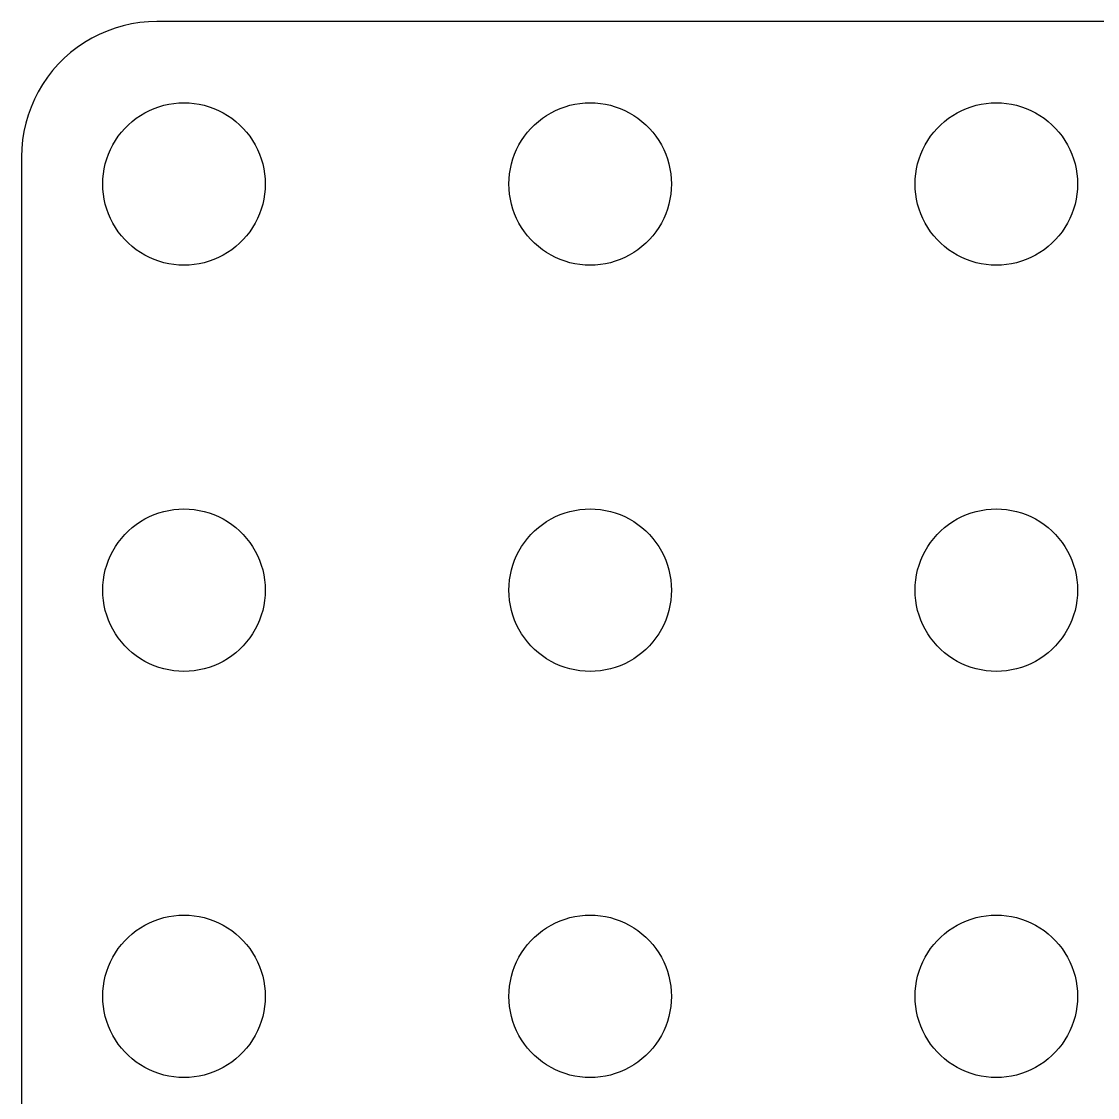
# Model space of a CAD drawing. Header units: metres. Extents: x -74 to 74, y -74 to 74.
# Drawn here: x -73.5 to -33.77, y 33.77 to 73.5 of the extents above; entities that cross this region are included whole.
import ezdxf

# ---------------------------------------------------------------- set-up
doc = ezdxf.new("R2010")
doc.units = ezdxf.units.M

msp = doc.modelspace()

# ---------------------------------------------------------------- linework, layer by layer
for p, q in [((-70.3406, 73.1489), (-70.6289, 73.0241)), ((-70.0451, 73.2553), (-70.3406, 73.1489)), ((-69.7435, 73.3429), (-70.0451, 73.2553)), ((-69.4369, 73.4114), (-69.7435, 73.3429)), ((-69.1267, 73.4606), (-69.4369, 73.4114)), ((-68.8139, 73.4901), (-69.1267, 73.4606)), ((-68.5, 73.5), (-68.8139, 73.4901)), ((68.5, 73.5), (-68.5, 73.5)), ((-71.1791, 72.7216), (-71.4389, 72.5451)), ((-70.9088, 72.8815), (-71.1791, 72.7216)), ((-70.6289, 73.0241), (-70.9088, 72.8815)), ((-71.6871, 72.3526), (-71.9227, 72.1448)), ((-71.4389, 72.5451), (-71.6871, 72.3526)), ((-72.1448, 71.9227), (-72.3526, 71.6871)), ((-71.9227, 72.1448), (-72.1448, 71.9227)), ((-72.3526, 71.6871), (-72.5451, 71.4389)), ((-72.7216, 71.1791), (-72.8815, 70.9088)), ((-72.5451, 71.4389), (-72.7216, 71.1791)), ((-72.8815, 70.9088), (-73.0241, 70.6289)), ((-73.1489, 70.3406), (-73.2553, 70.0451)), ((-73.0241, 70.6289), (-73.1489, 70.3406)), ((-68.6044, 70.2893), (-68.427, 70.3532)), ((-68.427, 70.3532), (-68.2461, 70.4057)), ((-68.2461, 70.4057), (-68.0621, 70.4469)), ((-68.0621, 70.4469), (-67.876, 70.4763)), ((-67.876, 70.4763), (-67.6884, 70.4941)), ((-67.6884, 70.4941), (-67.5, 70.5)), ((-67.5, 70.5), (-67.3116, 70.4941)), ((-67.3116, 70.4941), (-67.124, 70.4763)), ((-67.124, 70.4763), (-66.9379, 70.4469)), ((-66.9379, 70.4469), (-66.7539, 70.4057)), ((-66.7539, 70.4057), (-66.573, 70.3532)), ((-66.573, 70.3532), (-66.3956, 70.2893)), ((-53.6044, 70.2893), (-53.427, 70.3532)), ((-53.427, 70.3532), (-53.2461, 70.4057)), ((-53.2461, 70.4057), (-53.0621, 70.4469)), ((-53.0621, 70.4469), (-52.876, 70.4763)), ((-52.876, 70.4763), (-52.6884, 70.4941)), ((-52.6884, 70.4941), (-52.5, 70.5)), ((-52.5, 70.5), (-52.3116, 70.4941)), ((-52.3116, 70.4941), (-52.124, 70.4763)), ((-52.124, 70.4763), (-51.9379, 70.4469)), ((-51.9379, 70.4469), (-51.7539, 70.4057)), ((-51.7539, 70.4057), (-51.5729, 70.3532)), ((-51.5729, 70.3532), (-51.3956, 70.2893)), ((-38.6044, 70.2893), (-38.427, 70.3532)), ((-38.427, 70.3532), (-38.2461, 70.4057)), ((-38.2461, 70.4057), (-38.0621, 70.4469)), ((-38.0621, 70.4469), (-37.876, 70.4763)), ((-37.876, 70.4763), (-37.6884, 70.4941)), ((-37.6884, 70.4941), (-37.5, 70.5)), ((-37.5, 70.5), (-37.3116, 70.4941)), ((-37.3116, 70.4941), (-37.124, 70.4763)), ((-37.124, 70.4763), (-36.9379, 70.4469)), ((-36.9379, 70.4469), (-36.7539, 70.4057)), ((-36.7539, 70.4057), (-36.5729, 70.3532)), ((-36.5729, 70.3532), (-36.3956, 70.2893)), ((-73.2553, 70.0451), (-73.3429, 69.7435)), ((-69.2634, 69.927), (-69.1075, 70.033)), ((-69.1075, 70.033), (-68.9453, 70.1289)), ((-68.9453, 70.1289), (-68.7773, 70.2145)), ((-68.7773, 70.2145), (-68.6044, 70.2893)), ((-66.3956, 70.2893), (-66.2227, 70.2145)), ((-66.2227, 70.2145), (-66.0547, 70.1289)), ((-66.0547, 70.1289), (-65.8925, 70.033)), ((-65.8925, 70.033), (-65.7366, 69.927)), ((-54.2634, 69.927), (-54.1075, 70.033)), ((-54.1075, 70.033), (-53.9453, 70.1289)), ((-53.9453, 70.1289), (-53.7773, 70.2145)), ((-53.7773, 70.2145), (-53.6044, 70.2893)), ((-51.3956, 70.2893), (-51.2227, 70.2145)), ((-51.2227, 70.2145), (-51.0547, 70.1289)), ((-51.0547, 70.1289), (-50.8925, 70.033)), ((-50.8925, 70.033), (-50.7366, 69.927)), ((-39.2634, 69.927), (-39.1075, 70.033)), ((-39.1075, 70.033), (-38.9453, 70.1289)), ((-38.9453, 70.1289), (-38.7773, 70.2145)), ((-38.7773, 70.2145), (-38.6044, 70.2893)), ((-36.3956, 70.2893), (-36.2227, 70.2145)), ((-36.2227, 70.2145), (-36.0547, 70.1289)), ((-36.0547, 70.1289), (-35.8925, 70.033)), ((-35.8925, 70.033), (-35.7366, 69.927)), ((-73.3429, 69.7435), (-73.4114, 69.4369)), ((-69.8115, 69.4123), (-69.6869, 69.5536)), ((-69.6869, 69.5536), (-69.5536, 69.6869)), ((-69.5536, 69.6869), (-69.4123, 69.8115)), ((-69.4123, 69.8115), (-69.2634, 69.927)), ((-65.7366, 69.927), (-65.5877, 69.8115)), ((-65.5877, 69.8115), (-65.4464, 69.6869)), ((-65.4464, 69.6869), (-65.3131, 69.5536)), ((-65.3131, 69.5536), (-65.1885, 69.4123)), ((-54.8115, 69.4123), (-54.6869, 69.5536)), ((-54.6869, 69.5536), (-54.5536, 69.6869)), ((-54.5536, 69.6869), (-54.4123, 69.8115)), ((-54.4123, 69.8115), (-54.2634, 69.927)), ((-50.7366, 69.927), (-50.5877, 69.8115)), ((-50.5877, 69.8115), (-50.4464, 69.6869)), ((-50.4464, 69.6869), (-50.3131, 69.5536)), ((-50.3131, 69.5536), (-50.1885, 69.4123)), ((-39.8115, 69.4123), (-39.6869, 69.5536)), ((-39.6869, 69.5536), (-39.5536, 69.6869)), ((-39.5536, 69.6869), (-39.4123, 69.8115)), ((-39.4123, 69.8115), (-39.2634, 69.927)), ((-35.7366, 69.927), (-35.5877, 69.8115)), ((-35.5877, 69.8115), (-35.4464, 69.6869)), ((-35.4464, 69.6869), (-35.3131, 69.5536)), ((-35.3131, 69.5536), (-35.1885, 69.4123)), ((-73.4114, 69.4369), (-73.4606, 69.1267)), ((-70.033, 69.1075), (-69.927, 69.2634)), ((-69.927, 69.2634), (-69.8115, 69.4123)), ((-65.1885, 69.4123), (-65.073, 69.2634)), ((-65.073, 69.2634), (-64.967, 69.1075)), ((-55.033, 69.1075), (-54.927, 69.2634)), ((-54.927, 69.2634), (-54.8115, 69.4123)), ((-50.1885, 69.4123), (-50.0729, 69.2634)), ((-50.0729, 69.2634), (-49.967, 69.1075)), ((-40.033, 69.1075), (-39.927, 69.2634)), ((-39.927, 69.2634), (-39.8115, 69.4123)), ((-35.1885, 69.4123), (-35.0729, 69.2634)), ((-35.0729, 69.2634), (-34.967, 69.1075)), ((-73.4901, 68.8139), (-73.5, 68.5)), ((-73.4606, 69.1267), (-73.4901, 68.8139)), ((-70.2893, 68.6044), (-70.2145, 68.7773)), ((-70.2145, 68.7773), (-70.1289, 68.9453)), ((-70.1289, 68.9453), (-70.033, 69.1075)), ((-64.967, 69.1075), (-64.8711, 68.9453)), ((-64.8711, 68.9453), (-64.7855, 68.7773)), ((-64.7855, 68.7773), (-64.7107, 68.6044)), ((-55.2893, 68.6044), (-55.2145, 68.7773)), ((-55.2145, 68.7773), (-55.1289, 68.9453)), ((-55.1289, 68.9453), (-55.033, 69.1075)), ((-49.967, 69.1075), (-49.8711, 68.9453)), ((-49.8711, 68.9453), (-49.7855, 68.7773)), ((-49.7855, 68.7773), (-49.7107, 68.6044)), ((-40.2893, 68.6044), (-40.2145, 68.7773)), ((-40.2145, 68.7773), (-40.1289, 68.9453)), ((-40.1289, 68.9453), (-40.033, 69.1075)), ((-34.967, 69.1075), (-34.8711, 68.9453)), ((-34.8711, 68.9453), (-34.7855, 68.7773)), ((-34.7855, 68.7773), (-34.7107, 68.6044)), ((-73.5, 68.5), (-73.5, -68.5)), ((-70.4057, 68.2461), (-70.3532, 68.427)), ((-70.3532, 68.427), (-70.2893, 68.6044)), ((-64.7107, 68.6044), (-64.6468, 68.427)), ((-64.6468, 68.427), (-64.5943, 68.2461)), ((-55.4057, 68.2461), (-55.3532, 68.427)), ((-55.3532, 68.427), (-55.2893, 68.6044)), ((-49.7107, 68.6044), (-49.6468, 68.427)), ((-49.6468, 68.427), (-49.5942, 68.2461)), ((-40.4057, 68.2461), (-40.3532, 68.427)), ((-40.3532, 68.427), (-40.2893, 68.6044)), ((-34.7107, 68.6044), (-34.6468, 68.427)), ((-34.6468, 68.427), (-34.5942, 68.2461)), ((-70.4763, 67.876), (-70.4469, 68.0621)), ((-70.4469, 68.0621), (-70.4057, 68.2461)), ((-64.5943, 68.2461), (-64.5531, 68.0621)), ((-64.5531, 68.0621), (-64.5237, 67.876)), ((-55.4763, 67.876), (-55.4469, 68.0621)), ((-55.4469, 68.0621), (-55.4057, 68.2461)), ((-49.5942, 68.2461), (-49.5531, 68.0621)), ((-49.5531, 68.0621), (-49.5237, 67.876)), ((-40.4763, 67.876), (-40.4469, 68.0621)), ((-40.4469, 68.0621), (-40.4057, 68.2461)), ((-34.5942, 68.2461), (-34.5531, 68.0621)), ((-34.5531, 68.0621), (-34.5237, 67.876)), ((-70.5, 67.5), (-70.4941, 67.6884)), ((-70.4941, 67.6884), (-70.4763, 67.876)), ((-64.5237, 67.876), (-64.5059, 67.6884)), ((-64.5059, 67.6884), (-64.5, 67.5)), ((-55.5, 67.5), (-55.4941, 67.6884)), ((-55.4941, 67.6884), (-55.4763, 67.876)), ((-49.5237, 67.876), (-49.5059, 67.6884)), ((-49.5059, 67.6884), (-49.5, 67.5)), ((-40.5, 67.5), (-40.4941, 67.6884)), ((-40.4941, 67.6884), (-40.4763, 67.876)), ((-34.5237, 67.876), (-34.5059, 67.6884)), ((-34.5059, 67.6884), (-34.5, 67.5)), ((-70.4941, 67.3116), (-70.5, 67.5)), ((-70.4763, 67.124), (-70.4941, 67.3116)), ((-64.5059, 67.3116), (-64.5237, 67.124)), ((-64.5, 67.5), (-64.5059, 67.3116)), ((-55.4941, 67.3116), (-55.5, 67.5)), ((-55.4763, 67.124), (-55.4941, 67.3116)), ((-49.5059, 67.3116), (-49.5237, 67.124)), ((-49.5, 67.5), (-49.5059, 67.3116)), ((-40.4941, 67.3116), (-40.5, 67.5)), ((-40.4763, 67.124), (-40.4941, 67.3116)), ((-34.5059, 67.3116), (-34.5237, 67.124)), ((-34.5, 67.5), (-34.5059, 67.3116)), ((-70.4469, 66.9379), (-70.4763, 67.124)), ((-70.4057, 66.7539), (-70.4469, 66.9379)), ((-64.5531, 66.9379), (-64.5943, 66.7539)), ((-64.5237, 67.124), (-64.5531, 66.9379)), ((-55.4469, 66.9379), (-55.4763, 67.124)), ((-55.4057, 66.7539), (-55.4469, 66.9379)), ((-49.5531, 66.9379), (-49.5942, 66.7539)), ((-49.5237, 67.124), (-49.5531, 66.9379)), ((-40.4469, 66.9379), (-40.4763, 67.124)), ((-40.4057, 66.7539), (-40.4469, 66.9379)), ((-34.5531, 66.9379), (-34.5942, 66.7539)), ((-34.5237, 67.124), (-34.5531, 66.9379)), ((-70.3532, 66.573), (-70.4057, 66.7539)), ((-70.2893, 66.3956), (-70.3532, 66.573)), ((-70.2145, 66.2227), (-70.2893, 66.3956)), ((-64.7107, 66.3956), (-64.7855, 66.2227)), ((-64.6468, 66.573), (-64.7107, 66.3956)), ((-64.5943, 66.7539), (-64.6468, 66.573)), ((-55.3532, 66.573), (-55.4057, 66.7539)), ((-55.2893, 66.3956), (-55.3532, 66.573)), ((-55.2145, 66.2227), (-55.2893, 66.3956)), ((-49.7107, 66.3956), (-49.7855, 66.2227)), ((-49.6468, 66.573), (-49.7107, 66.3956)), ((-49.5942, 66.7539), (-49.6468, 66.573)), ((-40.3532, 66.573), (-40.4057, 66.7539)), ((-40.2893, 66.3956), (-40.3532, 66.573)), ((-40.2145, 66.2227), (-40.2893, 66.3956)), ((-34.7107, 66.3956), (-34.7855, 66.2227)), ((-34.6468, 66.573), (-34.7107, 66.3956)), ((-34.5942, 66.7539), (-34.6468, 66.573)), ((-70.1289, 66.0547), (-70.2145, 66.2227)), ((-70.033, 65.8925), (-70.1289, 66.0547)), ((-64.8711, 66.0547), (-64.967, 65.8925)), ((-64.7855, 66.2227), (-64.8711, 66.0547)), ((-55.1289, 66.0547), (-55.2145, 66.2227)), ((-55.033, 65.8925), (-55.1289, 66.0547)), ((-49.8711, 66.0547), (-49.967, 65.8925)), ((-49.7855, 66.2227), (-49.8711, 66.0547)), ((-40.1289, 66.0547), (-40.2145, 66.2227)), ((-40.033, 65.8925), (-40.1289, 66.0547)), ((-34.8711, 66.0547), (-34.967, 65.8925)), ((-34.7855, 66.2227), (-34.8711, 66.0547)), ((-69.927, 65.7366), (-70.033, 65.8925)), ((-69.8115, 65.5877), (-69.927, 65.7366)), ((-69.6869, 65.4464), (-69.8115, 65.5877)), ((-65.1885, 65.5877), (-65.3131, 65.4464)), ((-65.073, 65.7366), (-65.1885, 65.5877)), ((-64.967, 65.8925), (-65.073, 65.7366)), ((-54.927, 65.7366), (-55.033, 65.8925)), ((-54.8115, 65.5877), (-54.927, 65.7366)), ((-54.6869, 65.4464), (-54.8115, 65.5877)), ((-50.1885, 65.5877), (-50.3131, 65.4464)), ((-50.0729, 65.7366), (-50.1885, 65.5877)), ((-49.967, 65.8925), (-50.0729, 65.7366)), ((-39.927, 65.7366), (-40.033, 65.8925)), ((-39.8115, 65.5877), (-39.927, 65.7366)), ((-39.6869, 65.4464), (-39.8115, 65.5877)), ((-35.1885, 65.5877), (-35.3131, 65.4464)), ((-35.0729, 65.7366), (-35.1885, 65.5877)), ((-34.967, 65.8925), (-35.0729, 65.7366)), ((-69.5536, 65.3131), (-69.6869, 65.4464)), ((-69.4123, 65.1885), (-69.5536, 65.3131)), ((-69.2634, 65.073), (-69.4123, 65.1885)), ((-65.5877, 65.1885), (-65.7366, 65.073)), ((-65.4464, 65.3131), (-65.5877, 65.1885)), ((-65.3131, 65.4464), (-65.4464, 65.3131)), ((-54.5536, 65.3131), (-54.6869, 65.4464)), ((-54.4123, 65.1885), (-54.5536, 65.3131)), ((-54.2634, 65.073), (-54.4123, 65.1885)), ((-50.5877, 65.1885), (-50.7366, 65.073)), ((-50.4464, 65.3131), (-50.5877, 65.1885)), ((-50.3131, 65.4464), (-50.4464, 65.3131)), ((-39.5536, 65.3131), (-39.6869, 65.4464)), ((-39.4123, 65.1885), (-39.5536, 65.3131)), ((-39.2634, 65.073), (-39.4123, 65.1885)), ((-35.5877, 65.1885), (-35.7366, 65.073)), ((-35.4464, 65.3131), (-35.5877, 65.1885)), ((-35.3131, 65.4464), (-35.4464, 65.3131)), ((-69.1075, 64.967), (-69.2634, 65.073)), ((-68.9453, 64.8711), (-69.1075, 64.967)), ((-68.7773, 64.7855), (-68.9453, 64.8711)), ((-68.6044, 64.7107), (-68.7773, 64.7855)), ((-66.2227, 64.7855), (-66.3956, 64.7107)), ((-66.0547, 64.8711), (-66.2227, 64.7855)), ((-65.8925, 64.967), (-66.0547, 64.8711)), ((-65.7366, 65.073), (-65.8925, 64.967)), ((-54.1075, 64.967), (-54.2634, 65.073)), ((-53.9453, 64.8711), (-54.1075, 64.967)), ((-53.7773, 64.7855), (-53.9453, 64.8711)), ((-53.6044, 64.7107), (-53.7773, 64.7855)), ((-51.2227, 64.7855), (-51.3956, 64.7107)), ((-51.0547, 64.8711), (-51.2227, 64.7855)), ((-50.8925, 64.967), (-51.0547, 64.8711)), ((-50.7366, 65.073), (-50.8925, 64.967)), ((-39.1075, 64.967), (-39.2634, 65.073)), ((-38.9453, 64.8711), (-39.1075, 64.967)), ((-38.7773, 64.7855), (-38.9453, 64.8711)), ((-38.6044, 64.7107), (-38.7773, 64.7855)), ((-36.2227, 64.7855), (-36.3956, 64.7107)), ((-36.0547, 64.8711), (-36.2227, 64.7855)), ((-35.8925, 64.967), (-36.0547, 64.8711)), ((-35.7366, 65.073), (-35.8925, 64.967)), ((-68.427, 64.6468), (-68.6044, 64.7107)), ((-68.2461, 64.5943), (-68.427, 64.6468)), ((-68.0621, 64.5531), (-68.2461, 64.5943)), ((-67.876, 64.5237), (-68.0621, 64.5531)), ((-67.6884, 64.5059), (-67.876, 64.5237)), ((-67.5, 64.5), (-67.6884, 64.5059)), ((-67.3116, 64.5059), (-67.5, 64.5)), ((-67.124, 64.5237), (-67.3116, 64.5059)), ((-66.9379, 64.5531), (-67.124, 64.5237)), ((-66.7539, 64.5943), (-66.9379, 64.5531)), ((-66.573, 64.6468), (-66.7539, 64.5943)), ((-66.3956, 64.7107), (-66.573, 64.6468)), ((-53.427, 64.6468), (-53.6044, 64.7107)), ((-53.2461, 64.5943), (-53.427, 64.6468)), ((-53.0621, 64.5531), (-53.2461, 64.5943)), ((-52.876, 64.5237), (-53.0621, 64.5531)), ((-52.6884, 64.5059), (-52.876, 64.5237)), ((-52.5, 64.5), (-52.6884, 64.5059)), ((-52.3116, 64.5059), (-52.5, 64.5)), ((-52.124, 64.5237), (-52.3116, 64.5059)), ((-51.9379, 64.5531), (-52.124, 64.5237)), ((-51.7539, 64.5943), (-51.9379, 64.5531)), ((-51.5729, 64.6468), (-51.7539, 64.5943)), ((-51.3956, 64.7107), (-51.5729, 64.6468)), ((-38.427, 64.6468), (-38.6044, 64.7107)), ((-38.2461, 64.5943), (-38.427, 64.6468)), ((-38.0621, 64.5531), (-38.2461, 64.5943)), ((-37.876, 64.5237), (-38.0621, 64.5531)), ((-37.6884, 64.5059), (-37.876, 64.5237)), ((-37.5, 64.5), (-37.6884, 64.5059)), ((-37.3116, 64.5059), (-37.5, 64.5)), ((-37.124, 64.5237), (-37.3116, 64.5059)), ((-36.9379, 64.5531), (-37.124, 64.5237)), ((-36.7539, 64.5943), (-36.9379, 64.5531)), ((-36.5729, 64.6468), (-36.7539, 64.5943)), ((-36.3956, 64.7107), (-36.5729, 64.6468)), ((-68.7773, 55.2145), (-68.6044, 55.2893)), ((-68.6044, 55.2893), (-68.427, 55.3532)), ((-68.427, 55.3532), (-68.2461, 55.4057)), ((-68.2461, 55.4057), (-68.0621, 55.4469)), ((-68.0621, 55.4469), (-67.876, 55.4763)), ((-67.876, 55.4763), (-67.6884, 55.4941)), ((-67.6884, 55.4941), (-67.5, 55.5)), ((-67.5, 55.5), (-67.3116, 55.4941)), ((-67.3116, 55.4941), (-67.124, 55.4763)), ((-67.124, 55.4763), (-66.9379, 55.4469)), ((-66.9379, 55.4469), (-66.7539, 55.4057)), ((-66.7539, 55.4057), (-66.573, 55.3532)), ((-66.573, 55.3532), (-66.3956, 55.2893)), ((-66.3956, 55.2893), (-66.2227, 55.2145)), ((-53.7773, 55.2145), (-53.6044, 55.2893)), ((-53.6044, 55.2893), (-53.427, 55.3532)), ((-53.427, 55.3532), (-53.2461, 55.4057)), ((-53.2461, 55.4057), (-53.0621, 55.4469)), ((-53.0621, 55.4469), (-52.876, 55.4763)), ((-52.876, 55.4763), (-52.6884, 55.4941)), ((-52.6884, 55.4941), (-52.5, 55.5)), ((-52.5, 55.5), (-52.3116, 55.4941)), ((-52.3116, 55.4941), (-52.124, 55.4763)), ((-52.124, 55.4763), (-51.9379, 55.4469)), ((-51.9379, 55.4469), (-51.7539, 55.4057)), ((-51.7539, 55.4057), (-51.5729, 55.3532)), ((-51.5729, 55.3532), (-51.3956, 55.2893)), ((-51.3956, 55.2893), (-51.2227, 55.2145)), ((-38.7773, 55.2145), (-38.6044, 55.2893)), ((-38.6044, 55.2893), (-38.427, 55.3532)), ((-38.427, 55.3532), (-38.2461, 55.4057)), ((-38.2461, 55.4057), (-38.0621, 55.4469)), ((-38.0621, 55.4469), (-37.876, 55.4763)), ((-37.876, 55.4763), (-37.6884, 55.4941)), ((-37.6884, 55.4941), (-37.5, 55.5)), ((-37.5, 55.5), (-37.3116, 55.4941)), ((-37.3116, 55.4941), (-37.124, 55.4763)), ((-37.124, 55.4763), (-36.9379, 55.4469)), ((-36.9379, 55.4469), (-36.7539, 55.4057)), ((-36.7539, 55.4057), (-36.5729, 55.3532)), ((-36.5729, 55.3532), (-36.3956, 55.2893)), ((-36.3956, 55.2893), (-36.2227, 55.2145)), ((-69.4123, 54.8115), (-69.2634, 54.927)), ((-69.2634, 54.927), (-69.1075, 55.033)), ((-69.1075, 55.033), (-68.9453, 55.1289)), ((-68.9453, 55.1289), (-68.7773, 55.2145)), ((-66.2227, 55.2145), (-66.0547, 55.1289)), ((-66.0547, 55.1289), (-65.8925, 55.033)), ((-65.8925, 55.033), (-65.7366, 54.927)), ((-65.7366, 54.927), (-65.5877, 54.8115)), ((-54.4123, 54.8115), (-54.2634, 54.927)), ((-54.2634, 54.927), (-54.1075, 55.033)), ((-54.1075, 55.033), (-53.9453, 55.1289)), ((-53.9453, 55.1289), (-53.7773, 55.2145)), ((-51.2227, 55.2145), (-51.0547, 55.1289)), ((-51.0547, 55.1289), (-50.8925, 55.033)), ((-50.8925, 55.033), (-50.7366, 54.927)), ((-50.7366, 54.927), (-50.5877, 54.8115)), ((-39.4123, 54.8115), (-39.2634, 54.927)), ((-39.2634, 54.927), (-39.1075, 55.033)), ((-39.1075, 55.033), (-38.9453, 55.1289)), ((-38.9453, 55.1289), (-38.7773, 55.2145)), ((-36.2227, 55.2145), (-36.0547, 55.1289)), ((-36.0547, 55.1289), (-35.8925, 55.033)), ((-35.8925, 55.033), (-35.7366, 54.927)), ((-35.7366, 54.927), (-35.5877, 54.8115)), ((-69.8115, 54.4123), (-69.6869, 54.5536)), ((-69.6869, 54.5536), (-69.5536, 54.6869)), ((-69.5536, 54.6869), (-69.4123, 54.8115)), ((-65.5877, 54.8115), (-65.4464, 54.6869)), ((-65.4464, 54.6869), (-65.3131, 54.5536)), ((-65.3131, 54.5536), (-65.1885, 54.4123)), ((-54.8115, 54.4123), (-54.6869, 54.5536)), ((-54.6869, 54.5536), (-54.5536, 54.6869)), ((-54.5536, 54.6869), (-54.4123, 54.8115)), ((-50.5877, 54.8115), (-50.4464, 54.6869)), ((-50.4464, 54.6869), (-50.3131, 54.5536)), ((-50.3131, 54.5536), (-50.1885, 54.4123)), ((-39.8115, 54.4123), (-39.6869, 54.5536)), ((-39.6869, 54.5536), (-39.5536, 54.6869)), ((-39.5536, 54.6869), (-39.4123, 54.8115)), ((-35.5877, 54.8115), (-35.4464, 54.6869)), ((-35.4464, 54.6869), (-35.3131, 54.5536)), ((-35.3131, 54.5536), (-35.1885, 54.4123)), ((-70.1289, 53.9453), (-70.033, 54.1075)), ((-70.033, 54.1075), (-69.927, 54.2634)), ((-69.927, 54.2634), (-69.8115, 54.4123)), ((-65.1885, 54.4123), (-65.073, 54.2634)), ((-65.073, 54.2634), (-64.967, 54.1075)), ((-64.967, 54.1075), (-64.8711, 53.9453)), ((-55.1289, 53.9453), (-55.033, 54.1075)), ((-55.033, 54.1075), (-54.927, 54.2634)), ((-54.927, 54.2634), (-54.8115, 54.4123)), ((-50.1885, 54.4123), (-50.0729, 54.2634)), ((-50.0729, 54.2634), (-49.967, 54.1075)), ((-49.967, 54.1075), (-49.8711, 53.9453)), ((-40.1289, 53.9453), (-40.033, 54.1075)), ((-40.033, 54.1075), (-39.927, 54.2634)), ((-39.927, 54.2634), (-39.8115, 54.4123)), ((-35.1885, 54.4123), (-35.0729, 54.2634)), ((-35.0729, 54.2634), (-34.967, 54.1075)), ((-34.967, 54.1075), (-34.8711, 53.9453)), ((-70.2893, 53.6044), (-70.2145, 53.7773)), ((-70.2145, 53.7773), (-70.1289, 53.9453)), ((-64.8711, 53.9453), (-64.7855, 53.7773)), ((-64.7855, 53.7773), (-64.7107, 53.6044)), ((-55.2893, 53.6044), (-55.2145, 53.7773)), ((-55.2145, 53.7773), (-55.1289, 53.9453)), ((-49.8711, 53.9453), (-49.7855, 53.7773)), ((-49.7855, 53.7773), (-49.7107, 53.6044)), ((-40.2893, 53.6044), (-40.2145, 53.7773)), ((-40.2145, 53.7773), (-40.1289, 53.9453)), ((-34.8711, 53.9453), (-34.7855, 53.7773)), ((-34.7855, 53.7773), (-34.7107, 53.6044)), ((-70.4469, 53.0621), (-70.4057, 53.2461)), ((-70.4057, 53.2461), (-70.3532, 53.427)), ((-70.3532, 53.427), (-70.2893, 53.6044)), ((-64.7107, 53.6044), (-64.6468, 53.427)), ((-64.6468, 53.427), (-64.5943, 53.2461)), ((-64.5943, 53.2461), (-64.5531, 53.0621)), ((-55.4469, 53.0621), (-55.4057, 53.2461)), ((-55.4057, 53.2461), (-55.3532, 53.427)), ((-55.3532, 53.427), (-55.2893, 53.6044)), ((-49.7107, 53.6044), (-49.6468, 53.427)), ((-49.6468, 53.427), (-49.5942, 53.2461)), ((-49.5942, 53.2461), (-49.5531, 53.0621)), ((-40.4469, 53.0621), (-40.4057, 53.2461)), ((-40.4057, 53.2461), (-40.3532, 53.427)), ((-40.3532, 53.427), (-40.2893, 53.6044)), ((-34.7107, 53.6044), (-34.6468, 53.427)), ((-34.6468, 53.427), (-34.5942, 53.2461)), ((-34.5942, 53.2461), (-34.5531, 53.0621)), ((-70.4941, 52.6884), (-70.4763, 52.876)), ((-70.4763, 52.876), (-70.4469, 53.0621)), ((-64.5531, 53.0621), (-64.5237, 52.876)), ((-64.5237, 52.876), (-64.5059, 52.6884)), ((-55.4941, 52.6884), (-55.4763, 52.876)), ((-55.4763, 52.876), (-55.4469, 53.0621)), ((-49.5531, 53.0621), (-49.5237, 52.876)), ((-49.5237, 52.876), (-49.5059, 52.6884)), ((-40.4941, 52.6884), (-40.4763, 52.876)), ((-40.4763, 52.876), (-40.4469, 53.0621)), ((-34.5531, 53.0621), (-34.5237, 52.876)), ((-34.5237, 52.876), (-34.5059, 52.6884)), ((-70.5, 52.5), (-70.4941, 52.6884)), ((-70.4941, 52.3116), (-70.5, 52.5)), ((-64.5059, 52.6884), (-64.5, 52.5)), ((-64.5, 52.5), (-64.5059, 52.3116)), ((-55.5, 52.5), (-55.4941, 52.6884)), ((-55.4941, 52.3116), (-55.5, 52.5)), ((-49.5059, 52.6884), (-49.5, 52.5)), ((-49.5, 52.5), (-49.5059, 52.3116)), ((-40.5, 52.5), (-40.4941, 52.6884)), ((-40.4941, 52.3116), (-40.5, 52.5)), ((-34.5059, 52.6884), (-34.5, 52.5)), ((-34.5, 52.5), (-34.5059, 52.3116)), ((-70.4763, 52.124), (-70.4941, 52.3116)), ((-70.4469, 51.9379), (-70.4763, 52.124)), ((-64.5237, 52.124), (-64.5531, 51.9379)), ((-64.5059, 52.3116), (-64.5237, 52.124)), ((-55.4763, 52.124), (-55.4941, 52.3116)), ((-55.4469, 51.9379), (-55.4763, 52.124)), ((-49.5237, 52.124), (-49.5531, 51.9379)), ((-49.5059, 52.3116), (-49.5237, 52.124)), ((-40.4763, 52.124), (-40.4941, 52.3116)), ((-40.4469, 51.9379), (-40.4763, 52.124)), ((-34.5237, 52.124), (-34.5531, 51.9379)), ((-34.5059, 52.3116), (-34.5237, 52.124)), ((-70.4057, 51.7539), (-70.4469, 51.9379)), ((-70.3532, 51.5729), (-70.4057, 51.7539)), ((-64.5943, 51.7539), (-64.6468, 51.5729)), ((-64.5531, 51.9379), (-64.5943, 51.7539)), ((-55.4057, 51.7539), (-55.4469, 51.9379)), ((-55.3532, 51.5729), (-55.4057, 51.7539)), ((-49.5942, 51.7539), (-49.6468, 51.5729)), ((-49.5531, 51.9379), (-49.5942, 51.7539)), ((-40.4057, 51.7539), (-40.4469, 51.9379)), ((-40.3532, 51.5729), (-40.4057, 51.7539)), ((-34.5942, 51.7539), (-34.6468, 51.5729)), ((-34.5531, 51.9379), (-34.5942, 51.7539)), ((-70.2893, 51.3956), (-70.3532, 51.5729)), ((-70.2145, 51.2227), (-70.2893, 51.3956)), ((-64.7107, 51.3956), (-64.7855, 51.2227)), ((-64.6468, 51.5729), (-64.7107, 51.3956)), ((-55.2893, 51.3956), (-55.3532, 51.5729)), ((-55.2145, 51.2227), (-55.2893, 51.3956)), ((-49.7107, 51.3956), (-49.7855, 51.2227)), ((-49.6468, 51.5729), (-49.7107, 51.3956)), ((-40.2893, 51.3956), (-40.3532, 51.5729)), ((-40.2145, 51.2227), (-40.2893, 51.3956)), ((-34.7107, 51.3956), (-34.7855, 51.2227)), ((-34.6468, 51.5729), (-34.7107, 51.3956)), ((-70.1289, 51.0547), (-70.2145, 51.2227)), ((-70.033, 50.8925), (-70.1289, 51.0547)), ((-69.927, 50.7366), (-70.033, 50.8925)), ((-64.967, 50.8925), (-65.073, 50.7366)), ((-64.8711, 51.0547), (-64.967, 50.8925)), ((-64.7855, 51.2227), (-64.8711, 51.0547)), ((-55.1289, 51.0547), (-55.2145, 51.2227)), ((-55.033, 50.8925), (-55.1289, 51.0547)), ((-54.927, 50.7366), (-55.033, 50.8925)), ((-49.967, 50.8925), (-50.0729, 50.7366)), ((-49.8711, 51.0547), (-49.967, 50.8925)), ((-49.7855, 51.2227), (-49.8711, 51.0547)), ((-40.1289, 51.0547), (-40.2145, 51.2227)), ((-40.033, 50.8925), (-40.1289, 51.0547)), ((-39.927, 50.7366), (-40.033, 50.8925)), ((-34.967, 50.8925), (-35.0729, 50.7366)), ((-34.8711, 51.0547), (-34.967, 50.8925)), ((-34.7855, 51.2227), (-34.8711, 51.0547)), ((-69.8115, 50.5877), (-69.927, 50.7366)), ((-69.6869, 50.4464), (-69.8115, 50.5877)), ((-65.1885, 50.5877), (-65.3131, 50.4464)), ((-65.073, 50.7366), (-65.1885, 50.5877)), ((-54.8115, 50.5877), (-54.927, 50.7366)), ((-54.6869, 50.4464), (-54.8115, 50.5877)), ((-50.1885, 50.5877), (-50.3131, 50.4464)), ((-50.0729, 50.7366), (-50.1885, 50.5877)), ((-39.8115, 50.5877), (-39.927, 50.7366)), ((-39.6869, 50.4464), (-39.8115, 50.5877)), ((-35.1885, 50.5877), (-35.3131, 50.4464)), ((-35.0729, 50.7366), (-35.1885, 50.5877)), ((-69.5536, 50.3131), (-69.6869, 50.4464)), ((-69.4123, 50.1885), (-69.5536, 50.3131)), ((-69.2634, 50.0729), (-69.4123, 50.1885)), ((-69.1075, 49.967), (-69.2634, 50.0729)), ((-65.7366, 50.0729), (-65.8925, 49.967)), ((-65.5877, 50.1885), (-65.7366, 50.0729)), ((-65.4464, 50.3131), (-65.5877, 50.1885)), ((-65.3131, 50.4464), (-65.4464, 50.3131)), ((-54.5536, 50.3131), (-54.6869, 50.4464)), ((-54.4123, 50.1885), (-54.5536, 50.3131)), ((-54.2634, 50.0729), (-54.4123, 50.1885)), ((-54.1075, 49.967), (-54.2634, 50.0729)), ((-50.7366, 50.0729), (-50.8925, 49.967)), ((-50.5877, 50.1885), (-50.7366, 50.0729)), ((-50.4464, 50.3131), (-50.5877, 50.1885)), ((-50.3131, 50.4464), (-50.4464, 50.3131)), ((-39.5536, 50.3131), (-39.6869, 50.4464)), ((-39.4123, 50.1885), (-39.5536, 50.3131)), ((-39.2634, 50.0729), (-39.4123, 50.1885)), ((-39.1075, 49.967), (-39.2634, 50.0729)), ((-35.7366, 50.0729), (-35.8925, 49.967)), ((-35.5877, 50.1885), (-35.7366, 50.0729)), ((-35.4464, 50.3131), (-35.5877, 50.1885)), ((-35.3131, 50.4464), (-35.4464, 50.3131)), ((-68.9453, 49.8711), (-69.1075, 49.967)), ((-68.7773, 49.7855), (-68.9453, 49.8711)), ((-68.6044, 49.7107), (-68.7773, 49.7855)), ((-68.427, 49.6468), (-68.6044, 49.7107)), ((-66.3956, 49.7107), (-66.573, 49.6468)), ((-66.2227, 49.7855), (-66.3956, 49.7107)), ((-66.0547, 49.8711), (-66.2227, 49.7855)), ((-65.8925, 49.967), (-66.0547, 49.8711)), ((-53.9453, 49.8711), (-54.1075, 49.967)), ((-53.7773, 49.7855), (-53.9453, 49.8711)), ((-53.6044, 49.7107), (-53.7773, 49.7855)), ((-53.427, 49.6468), (-53.6044, 49.7107)), ((-51.3956, 49.7107), (-51.5729, 49.6468)), ((-51.2227, 49.7855), (-51.3956, 49.7107)), ((-51.0547, 49.8711), (-51.2227, 49.7855)), ((-50.8925, 49.967), (-51.0547, 49.8711)), ((-38.9453, 49.8711), (-39.1075, 49.967)), ((-38.7773, 49.7855), (-38.9453, 49.8711)), ((-38.6044, 49.7107), (-38.7773, 49.7855)), ((-38.427, 49.6468), (-38.6044, 49.7107)), ((-36.3956, 49.7107), (-36.5729, 49.6468)), ((-36.2227, 49.7855), (-36.3956, 49.7107)), ((-36.0547, 49.8711), (-36.2227, 49.7855)), ((-35.8925, 49.967), (-36.0547, 49.8711)), ((-68.2461, 49.5942), (-68.427, 49.6468)), ((-68.0621, 49.5531), (-68.2461, 49.5942)), ((-67.876, 49.5237), (-68.0621, 49.5531)), ((-67.6884, 49.5059), (-67.876, 49.5237)), ((-67.5, 49.5), (-67.6884, 49.5059)), ((-67.3116, 49.5059), (-67.5, 49.5)), ((-67.124, 49.5237), (-67.3116, 49.5059)), ((-66.9379, 49.5531), (-67.124, 49.5237)), ((-66.7539, 49.5942), (-66.9379, 49.5531)), ((-66.573, 49.6468), (-66.7539, 49.5942)), ((-53.2461, 49.5942), (-53.427, 49.6468)), ((-53.0621, 49.5531), (-53.2461, 49.5942)), ((-52.876, 49.5237), (-53.0621, 49.5531)), ((-52.6884, 49.5059), (-52.876, 49.5237)), ((-52.5, 49.5), (-52.6884, 49.5059)), ((-52.3116, 49.5059), (-52.5, 49.5)), ((-52.124, 49.5237), (-52.3116, 49.5059)), ((-51.9379, 49.5531), (-52.124, 49.5237)), ((-51.7539, 49.5942), (-51.9379, 49.5531)), ((-51.5729, 49.6468), (-51.7539, 49.5942)), ((-38.2461, 49.5942), (-38.427, 49.6468)), ((-38.0621, 49.5531), (-38.2461, 49.5942)), ((-37.876, 49.5237), (-38.0621, 49.5531)), ((-37.6884, 49.5059), (-37.876, 49.5237)), ((-37.5, 49.5), (-37.6884, 49.5059)), ((-37.3116, 49.5059), (-37.5, 49.5)), ((-37.124, 49.5237), (-37.3116, 49.5059)), ((-36.9379, 49.5531), (-37.124, 49.5237)), ((-36.7539, 49.5942), (-36.9379, 49.5531)), ((-36.5729, 49.6468), (-36.7539, 49.5942)), ((-68.9453, 40.1289), (-68.7773, 40.2145)), ((-68.7773, 40.2145), (-68.6044, 40.2893)), ((-68.6044, 40.2893), (-68.427, 40.3532)), ((-68.427, 40.3532), (-68.2461, 40.4057)), ((-68.2461, 40.4057), (-68.0621, 40.4469)), ((-68.0621, 40.4469), (-67.876, 40.4763)), ((-67.876, 40.4763), (-67.6884, 40.4941)), ((-67.6884, 40.4941), (-67.5, 40.5)), ((-67.5, 40.5), (-67.3116, 40.4941)), ((-67.3116, 40.4941), (-67.124, 40.4763)), ((-67.124, 40.4763), (-66.9379, 40.4469)), ((-66.9379, 40.4469), (-66.7539, 40.4057)), ((-66.7539, 40.4057), (-66.573, 40.3532)), ((-66.573, 40.3532), (-66.3956, 40.2893)), ((-66.3956, 40.2893), (-66.2227, 40.2145)), ((-66.2227, 40.2145), (-66.0547, 40.1289)), ((-53.9453, 40.1289), (-53.7773, 40.2145)), ((-53.7773, 40.2145), (-53.6044, 40.2893)), ((-53.6044, 40.2893), (-53.427, 40.3532)), ((-53.427, 40.3532), (-53.2461, 40.4057)), ((-53.2461, 40.4057), (-53.0621, 40.4469)), ((-53.0621, 40.4469), (-52.876, 40.4763)), ((-52.876, 40.4763), (-52.6884, 40.4941)), ((-52.6884, 40.4941), (-52.5, 40.5)), ((-52.5, 40.5), (-52.3116, 40.4941)), ((-52.3116, 40.4941), (-52.124, 40.4763)), ((-52.124, 40.4763), (-51.9379, 40.4469)), ((-51.9379, 40.4469), (-51.7539, 40.4057)), ((-51.7539, 40.4057), (-51.5729, 40.3532)), ((-51.5729, 40.3532), (-51.3956, 40.2893)), ((-51.3956, 40.2893), (-51.2227, 40.2145)), ((-51.2227, 40.2145), (-51.0547, 40.1289)), ((-38.9453, 40.1289), (-38.7773, 40.2145)), ((-38.7773, 40.2145), (-38.6044, 40.2893)), ((-38.6044, 40.2893), (-38.427, 40.3532)), ((-38.427, 40.3532), (-38.2461, 40.4057)), ((-38.2461, 40.4057), (-38.0621, 40.4469)), ((-38.0621, 40.4469), (-37.876, 40.4763)), ((-37.876, 40.4763), (-37.6884, 40.4941)), ((-37.6884, 40.4941), (-37.5, 40.5)), ((-37.5, 40.5), (-37.3116, 40.4941)), ((-37.3116, 40.4941), (-37.124, 40.4763)), ((-37.124, 40.4763), (-36.9379, 40.4469)), ((-36.9379, 40.4469), (-36.7539, 40.4057)), ((-36.7539, 40.4057), (-36.5729, 40.3532)), ((-36.5729, 40.3532), (-36.3956, 40.2893)), ((-36.3956, 40.2893), (-36.2227, 40.2145)), ((-36.2227, 40.2145), (-36.0547, 40.1289)), ((-69.5536, 39.6869), (-69.4123, 39.8115)), ((-69.4123, 39.8115), (-69.2634, 39.927)), ((-69.2634, 39.927), (-69.1075, 40.033)), ((-69.1075, 40.033), (-68.9453, 40.1289)), ((-66.0547, 40.1289), (-65.8925, 40.033)), ((-65.8925, 40.033), (-65.7366, 39.927)), ((-65.7366, 39.927), (-65.5877, 39.8115)), ((-65.5877, 39.8115), (-65.4464, 39.6869)), ((-54.5536, 39.6869), (-54.4123, 39.8115)), ((-54.4123, 39.8115), (-54.2634, 39.927)), ((-54.2634, 39.927), (-54.1075, 40.033)), ((-54.1075, 40.033), (-53.9453, 40.1289)), ((-51.0547, 40.1289), (-50.8925, 40.033)), ((-50.8925, 40.033), (-50.7366, 39.927)), ((-50.7366, 39.927), (-50.5877, 39.8115)), ((-50.5877, 39.8115), (-50.4464, 39.6869)), ((-39.5536, 39.6869), (-39.4123, 39.8115)), ((-39.4123, 39.8115), (-39.2634, 39.927)), ((-39.2634, 39.927), (-39.1075, 40.033)), ((-39.1075, 40.033), (-38.9453, 40.1289)), ((-36.0547, 40.1289), (-35.8925, 40.033)), ((-35.8925, 40.033), (-35.7366, 39.927)), ((-35.7366, 39.927), (-35.5877, 39.8115)), ((-35.5877, 39.8115), (-35.4464, 39.6869)), ((-69.927, 39.2634), (-69.8115, 39.4123)), ((-69.8115, 39.4123), (-69.6869, 39.5536)), ((-69.6869, 39.5536), (-69.5536, 39.6869)), ((-65.4464, 39.6869), (-65.3131, 39.5536)), ((-65.3131, 39.5536), (-65.1885, 39.4123)), ((-65.1885, 39.4123), (-65.073, 39.2634)), ((-54.927, 39.2634), (-54.8115, 39.4123)), ((-54.8115, 39.4123), (-54.6869, 39.5536)), ((-54.6869, 39.5536), (-54.5536, 39.6869)), ((-50.4464, 39.6869), (-50.3131, 39.5536)), ((-50.3131, 39.5536), (-50.1885, 39.4123)), ((-50.1885, 39.4123), (-50.0729, 39.2634)), ((-39.927, 39.2634), (-39.8115, 39.4123)), ((-39.8115, 39.4123), (-39.6869, 39.5536)), ((-39.6869, 39.5536), (-39.5536, 39.6869)), ((-35.4464, 39.6869), (-35.3131, 39.5536)), ((-35.3131, 39.5536), (-35.1885, 39.4123)), ((-35.1885, 39.4123), (-35.0729, 39.2634)), ((-70.2145, 38.7773), (-70.1289, 38.9453)), ((-70.1289, 38.9453), (-70.033, 39.1075)), ((-70.033, 39.1075), (-69.927, 39.2634)), ((-65.073, 39.2634), (-64.967, 39.1075)), ((-64.967, 39.1075), (-64.8711, 38.9453)), ((-64.8711, 38.9453), (-64.7855, 38.7773)), ((-55.2145, 38.7773), (-55.1289, 38.9453)), ((-55.1289, 38.9453), (-55.033, 39.1075)), ((-55.033, 39.1075), (-54.927, 39.2634)), ((-50.0729, 39.2634), (-49.967, 39.1075)), ((-49.967, 39.1075), (-49.8711, 38.9453)), ((-49.8711, 38.9453), (-49.7855, 38.7773)), ((-40.2145, 38.7773), (-40.1289, 38.9453)), ((-40.1289, 38.9453), (-40.033, 39.1075)), ((-40.033, 39.1075), (-39.927, 39.2634)), ((-35.0729, 39.2634), (-34.967, 39.1075)), ((-34.967, 39.1075), (-34.8711, 38.9453)), ((-34.8711, 38.9453), (-34.7855, 38.7773)), ((-70.3532, 38.427), (-70.2893, 38.6044)), ((-70.2893, 38.6044), (-70.2145, 38.7773)), ((-64.7855, 38.7773), (-64.7107, 38.6044)), ((-64.7107, 38.6044), (-64.6468, 38.427)), ((-55.3532, 38.427), (-55.2893, 38.6044)), ((-55.2893, 38.6044), (-55.2145, 38.7773)), ((-49.7855, 38.7773), (-49.7107, 38.6044)), ((-49.7107, 38.6044), (-49.6468, 38.427)), ((-40.3532, 38.427), (-40.2893, 38.6044)), ((-40.2893, 38.6044), (-40.2145, 38.7773)), ((-34.7855, 38.7773), (-34.7107, 38.6044)), ((-34.7107, 38.6044), (-34.6468, 38.427)), ((-70.4469, 38.0621), (-70.4057, 38.2461)), ((-70.4057, 38.2461), (-70.3532, 38.427)), ((-64.6468, 38.427), (-64.5943, 38.2461)), ((-64.5943, 38.2461), (-64.5531, 38.0621)), ((-55.4469, 38.0621), (-55.4057, 38.2461)), ((-55.4057, 38.2461), (-55.3532, 38.427)), ((-49.6468, 38.427), (-49.5942, 38.2461)), ((-49.5942, 38.2461), (-49.5531, 38.0621)), ((-40.4469, 38.0621), (-40.4057, 38.2461)), ((-40.4057, 38.2461), (-40.3532, 38.427)), ((-34.6468, 38.427), (-34.5942, 38.2461)), ((-34.5942, 38.2461), (-34.5531, 38.0621)), ((-70.4941, 37.6884), (-70.4763, 37.876)), ((-70.4763, 37.876), (-70.4469, 38.0621)), ((-64.5531, 38.0621), (-64.5237, 37.876)), ((-64.5237, 37.876), (-64.5059, 37.6884)), ((-55.4941, 37.6884), (-55.4763, 37.876)), ((-55.4763, 37.876), (-55.4469, 38.0621)), ((-49.5531, 38.0621), (-49.5237, 37.876)), ((-49.5237, 37.876), (-49.5059, 37.6884)), ((-40.4941, 37.6884), (-40.4763, 37.876)), ((-40.4763, 37.876), (-40.4469, 38.0621)), ((-34.5531, 38.0621), (-34.5237, 37.876)), ((-34.5237, 37.876), (-34.5059, 37.6884)), ((-70.5, 37.5), (-70.4941, 37.6884)), ((-70.4941, 37.3116), (-70.5, 37.5)), ((-64.5059, 37.6884), (-64.5, 37.5)), ((-64.5, 37.5), (-64.5059, 37.3116)), ((-55.5, 37.5), (-55.4941, 37.6884)), ((-55.4941, 37.3116), (-55.5, 37.5)), ((-49.5059, 37.6884), (-49.5, 37.5)), ((-49.5, 37.5), (-49.5059, 37.3116)), ((-40.5, 37.5), (-40.4941, 37.6884)), ((-40.4941, 37.3116), (-40.5, 37.5)), ((-34.5059, 37.6884), (-34.5, 37.5)), ((-34.5, 37.5), (-34.5059, 37.3116)), ((-70.4763, 37.124), (-70.4941, 37.3116)), ((-70.4469, 36.9379), (-70.4763, 37.124)), ((-64.5237, 37.124), (-64.5531, 36.9379)), ((-64.5059, 37.3116), (-64.5237, 37.124)), ((-55.4763, 37.124), (-55.4941, 37.3116)), ((-55.4469, 36.9379), (-55.4763, 37.124)), ((-49.5237, 37.124), (-49.5531, 36.9379)), ((-49.5059, 37.3116), (-49.5237, 37.124)), ((-40.4763, 37.124), (-40.4941, 37.3116)), ((-40.4469, 36.9379), (-40.4763, 37.124)), ((-34.5237, 37.124), (-34.5531, 36.9379)), ((-34.5059, 37.3116), (-34.5237, 37.124)), ((-70.4057, 36.7539), (-70.4469, 36.9379)), ((-70.3532, 36.5729), (-70.4057, 36.7539)), ((-70.2893, 36.3956), (-70.3532, 36.5729)), ((-64.6468, 36.5729), (-64.7107, 36.3956)), ((-64.5943, 36.7539), (-64.6468, 36.5729)), ((-64.5531, 36.9379), (-64.5943, 36.7539)), ((-55.4057, 36.7539), (-55.4469, 36.9379)), ((-55.3532, 36.5729), (-55.4057, 36.7539)), ((-55.2893, 36.3956), (-55.3532, 36.5729)), ((-49.6468, 36.5729), (-49.7107, 36.3956)), ((-49.5942, 36.7539), (-49.6468, 36.5729)), ((-49.5531, 36.9379), (-49.5942, 36.7539)), ((-40.4057, 36.7539), (-40.4469, 36.9379)), ((-40.3532, 36.5729), (-40.4057, 36.7539)), ((-40.2893, 36.3956), (-40.3532, 36.5729)), ((-34.6468, 36.5729), (-34.7107, 36.3956)), ((-34.5942, 36.7539), (-34.6468, 36.5729)), ((-34.5531, 36.9379), (-34.5942, 36.7539)), ((-70.2145, 36.2227), (-70.2893, 36.3956)), ((-70.1289, 36.0547), (-70.2145, 36.2227)), ((-64.7855, 36.2227), (-64.8711, 36.0547)), ((-64.7107, 36.3956), (-64.7855, 36.2227)), ((-55.2145, 36.2227), (-55.2893, 36.3956)), ((-55.1289, 36.0547), (-55.2145, 36.2227)), ((-49.7855, 36.2227), (-49.8711, 36.0547)), ((-49.7107, 36.3956), (-49.7855, 36.2227)), ((-40.2145, 36.2227), (-40.2893, 36.3956)), ((-40.1289, 36.0547), (-40.2145, 36.2227)), ((-34.7855, 36.2227), (-34.8711, 36.0547)), ((-34.7107, 36.3956), (-34.7855, 36.2227)), ((-70.033, 35.8925), (-70.1289, 36.0547)), ((-69.927, 35.7366), (-70.033, 35.8925)), ((-64.967, 35.8925), (-65.073, 35.7366)), ((-64.8711, 36.0547), (-64.967, 35.8925)), ((-55.033, 35.8925), (-55.1289, 36.0547)), ((-54.927, 35.7366), (-55.033, 35.8925)), ((-49.967, 35.8925), (-50.0729, 35.7366)), ((-49.8711, 36.0547), (-49.967, 35.8925)), ((-40.033, 35.8925), (-40.1289, 36.0547)), ((-39.927, 35.7366), (-40.033, 35.8925)), ((-34.967, 35.8925), (-35.0729, 35.7366)), ((-34.8711, 36.0547), (-34.967, 35.8925)), ((-69.8115, 35.5877), (-69.927, 35.7366)), ((-69.6869, 35.4464), (-69.8115, 35.5877)), ((-69.5536, 35.3131), (-69.6869, 35.4464)), ((-65.3131, 35.4464), (-65.4464, 35.3131)), ((-65.1885, 35.5877), (-65.3131, 35.4464)), ((-65.073, 35.7366), (-65.1885, 35.5877)), ((-54.8115, 35.5877), (-54.927, 35.7366)), ((-54.6869, 35.4464), (-54.8115, 35.5877)), ((-54.5536, 35.3131), (-54.6869, 35.4464)), ((-50.3131, 35.4464), (-50.4464, 35.3131)), ((-50.1885, 35.5877), (-50.3131, 35.4464)), ((-50.0729, 35.7366), (-50.1885, 35.5877)), ((-39.8115, 35.5877), (-39.927, 35.7366)), ((-39.6869, 35.4464), (-39.8115, 35.5877)), ((-39.5536, 35.3131), (-39.6869, 35.4464)), ((-35.3131, 35.4464), (-35.4464, 35.3131)), ((-35.1885, 35.5877), (-35.3131, 35.4464)), ((-35.0729, 35.7366), (-35.1885, 35.5877)), ((-69.4123, 35.1885), (-69.5536, 35.3131)), ((-69.2634, 35.0729), (-69.4123, 35.1885)), ((-69.1075, 34.967), (-69.2634, 35.0729)), ((-68.9453, 34.8711), (-69.1075, 34.967)), ((-65.8925, 34.967), (-66.0547, 34.8711)), ((-65.7366, 35.0729), (-65.8925, 34.967)), ((-65.5877, 35.1885), (-65.7366, 35.0729)), ((-65.4464, 35.3131), (-65.5877, 35.1885)), ((-54.4123, 35.1885), (-54.5536, 35.3131)), ((-54.2634, 35.0729), (-54.4123, 35.1885)), ((-54.1075, 34.967), (-54.2634, 35.0729)), ((-53.9453, 34.8711), (-54.1075, 34.967)), ((-50.8925, 34.967), (-51.0547, 34.8711)), ((-50.7366, 35.0729), (-50.8925, 34.967)), ((-50.5877, 35.1885), (-50.7366, 35.0729)), ((-50.4464, 35.3131), (-50.5877, 35.1885)), ((-39.4123, 35.1885), (-39.5536, 35.3131)), ((-39.2634, 35.0729), (-39.4123, 35.1885)), ((-39.1075, 34.967), (-39.2634, 35.0729)), ((-38.9453, 34.8711), (-39.1075, 34.967)), ((-35.8925, 34.967), (-36.0547, 34.8711)), ((-35.7366, 35.0729), (-35.8925, 34.967)), ((-35.5877, 35.1885), (-35.7366, 35.0729)), ((-35.4464, 35.3131), (-35.5877, 35.1885)), ((-68.7773, 34.7855), (-68.9453, 34.8711)), ((-68.6044, 34.7107), (-68.7773, 34.7855)), ((-68.427, 34.6468), (-68.6044, 34.7107)), ((-68.2461, 34.5942), (-68.427, 34.6468)), ((-68.0621, 34.5531), (-68.2461, 34.5942)), ((-66.7539, 34.5942), (-66.9379, 34.5531)), ((-66.573, 34.6468), (-66.7539, 34.5942)), ((-66.3956, 34.7107), (-66.573, 34.6468)), ((-66.2227, 34.7855), (-66.3956, 34.7107)), ((-66.0547, 34.8711), (-66.2227, 34.7855)), ((-53.7773, 34.7855), (-53.9453, 34.8711)), ((-53.6044, 34.7107), (-53.7773, 34.7855)), ((-53.427, 34.6468), (-53.6044, 34.7107)), ((-53.2461, 34.5942), (-53.427, 34.6468)), ((-53.0621, 34.5531), (-53.2461, 34.5942)), ((-51.7539, 34.5942), (-51.9379, 34.5531)), ((-51.5729, 34.6468), (-51.7539, 34.5942)), ((-51.3956, 34.7107), (-51.5729, 34.6468)), ((-51.2227, 34.7855), (-51.3956, 34.7107)), ((-51.0547, 34.8711), (-51.2227, 34.7855)), ((-38.7773, 34.7855), (-38.9453, 34.8711)), ((-38.6044, 34.7107), (-38.7773, 34.7855)), ((-38.427, 34.6468), (-38.6044, 34.7107)), ((-38.2461, 34.5942), (-38.427, 34.6468)), ((-38.0621, 34.5531), (-38.2461, 34.5942)), ((-36.7539, 34.5942), (-36.9379, 34.5531)), ((-36.5729, 34.6468), (-36.7539, 34.5942)), ((-36.3956, 34.7107), (-36.5729, 34.6468)), ((-36.2227, 34.7855), (-36.3956, 34.7107)), ((-36.0547, 34.8711), (-36.2227, 34.7855)), ((-67.876, 34.5237), (-68.0621, 34.5531)), ((-67.6884, 34.5059), (-67.876, 34.5237)), ((-67.5, 34.5), (-67.6884, 34.5059)), ((-67.3116, 34.5059), (-67.5, 34.5)), ((-67.124, 34.5237), (-67.3116, 34.5059)), ((-66.9379, 34.5531), (-67.124, 34.5237)), ((-52.876, 34.5237), (-53.0621, 34.5531)), ((-52.6884, 34.5059), (-52.876, 34.5237)), ((-52.5, 34.5), (-52.6884, 34.5059)), ((-52.3116, 34.5059), (-52.5, 34.5)), ((-52.124, 34.5237), (-52.3116, 34.5059)), ((-51.9379, 34.5531), (-52.124, 34.5237)), ((-37.876, 34.5237), (-38.0621, 34.5531)), ((-37.6884, 34.5059), (-37.876, 34.5237)), ((-37.5, 34.5), (-37.6884, 34.5059)), ((-37.3116, 34.5059), (-37.5, 34.5)), ((-37.124, 34.5237), (-37.3116, 34.5059)), ((-36.9379, 34.5531), (-37.124, 34.5237))]:
    msp.add_line(p, q)

doc.saveas('drawing.dxf')
